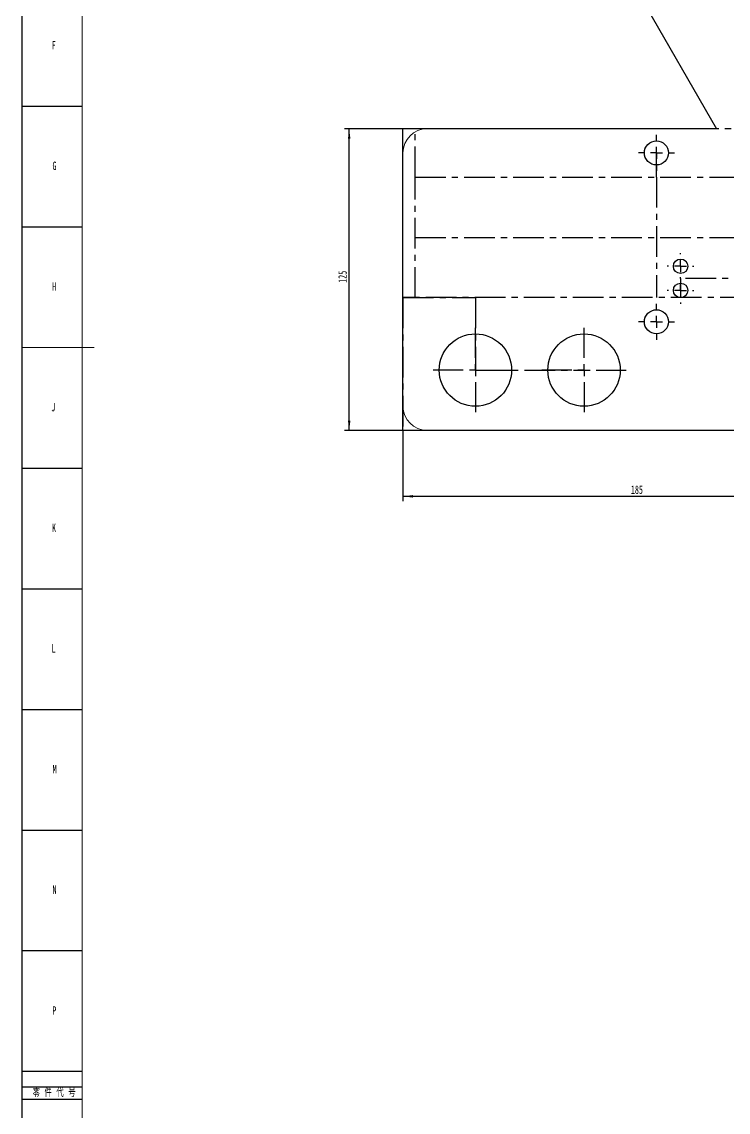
# Model space of a CAD drawing. Header units: millimetres. Extents: x 0 to 1189, y -8769 to 9701.
# Drawn here: x 0 to 292.6, y 103.6 to 555.4 of the extents above; entities that cross this region are included whole.
import ezdxf

# ---------------------------------------------------------------- set-up
doc = ezdxf.new("R2010")
doc.units = ezdxf.units.MM
doc.linetypes.add('CENTERX2', pattern=[20.32, 12.7, -2.54, 2.54, -2.54])
for name, color, linetype in [('10', 7, 'Continuous'), ('5', 7, 'Continuous'), ('9', 7, 'Continuous')]:
    doc.layers.add(name, color=color, linetype=linetype)
doc.styles.add('SLDTEXTSTYLE2', font='TXT', dxfattribs={"width": 0.614286, "bigfont": 'bigfont'})
doc.styles.add('SLDTEXTSTYLE5', font='TXT', dxfattribs={"width": 0.7})
doc.dimstyles.new('SLDDIMSTYLE0', dxfattribs={"dimtxt": 3.5, "dimasz": 4.08, "dimexe": 0, "dimexo": 0.0625, "dimgap": 0.875, "dimtad": 2, "dimrnd": 1e-09, "dimzin": 12, "dimdsep": 46, "dimtxsty": 'SLDTEXTSTYLE5', "dimsah": 1, "dimcen": 0.09, "dimadec": 0, "dimazin": 3, "dimtfac": 1, "dimtofl": 0, "dimtmove": 0, "dimatfit": 3, "dimfxl": 1, "dimfrac": 2, "dimtolj": 1, "dimtzin": 12, "dimarcsym": 0})

# ---------------------------------------------------------------- blocks, each defined once
blk = doc.blocks.new('_D')
at = {"layer": '10'}
for p, q in [((157.91, 386.12), (157.91, 356.78)), ((342.91, 386.12), (342.91, 356.78)), ((342.91, 358.78), (157.91, 358.78))]:
    blk.add_line(p, q, dxfattribs=at)
for points in [[(157.91, 358.78), (161.99, 358.28), (161.99, 359.29)], [(342.91, 358.78), (338.83, 359.29), (338.83, 358.28)]]:
    blk.add_solid(points, dxfattribs=at)
at = {"layer": '10', "insert": (252.32, 363.3), "char_height": 3.5, "attachment_point": 1, "style": 'SLDTEXTSTYLE5'}
blk.add_mtext('185', dxfattribs=at)
blk = doc.blocks.new('_D_1')
at = {"layer": '10'}
for p, q in [((157.91, 511.12), (133.62, 511.12)), ((135.62, 386.12), (135.62, 511.12)), ((157.91, 386.12), (133.62, 386.12))]:
    blk.add_line(p, q, dxfattribs=at)
for points in [[(135.62, 511.12), (135.11, 507.04), (136.13, 507.04)], [(135.62, 386.12), (136.13, 390.2), (135.11, 390.2)]]:
    blk.add_solid(points, dxfattribs=at)
at = {"layer": '10', "insert": (131.11, 447.27), "char_height": 3.5, "attachment_point": 1, "rotation": 90, "style": 'SLDTEXTSTYLE5'}
blk.add_mtext('125', dxfattribs=at)
blk = doc.blocks.new('SW_CENTERMARKSYMBOL_2')
at = {"layer": '10', "color": 0}
for p, q in [((0, 5), (0, 17.5)), ((-5, 0), (-17.5, 0)), ((0, 0), (-2.5, 0)), ((0, 0), (0, 2.5)), ((0, 0), (0, -2.5)), ((0, 0), (2.5, 0)), ((5, 0), (17.5, 0)), ((0, -5), (0, -17.5))]:
    blk.add_line(p, q, dxfattribs=at)
blk = doc.blocks.new('SW_CENTERMARKSYMBOL_3')
at = {"layer": '10', "color": 0}
for p, q in [((0, 5), (0, 17.5)), ((-5, 0), (-17.5, 0)), ((0, 0), (-2.5, 0)), ((0, 0), (0, 2.5)), ((0, 0), (0, -2.5)), ((0, 0), (2.5, 0)), ((5, 0), (17.5, 0)), ((0, -5), (0, -17.5))]:
    blk.add_line(p, q, dxfattribs=at)
blk = doc.blocks.new('SW_CENTERMARKSYMBOL_5')
at = {"layer": '10', "color": 0}
for p, q in [((0, 5), (0, 7.5)), ((-5, 0), (-7.5, 0)), ((0, 0), (-2.5, 0)), ((0, 0), (0, 2.5)), ((0, 0), (0, -2.5)), ((0, 0), (2.5, 0)), ((5, 0), (7.5, 0)), ((0, -5), (0, -7.5))]:
    blk.add_line(p, q, dxfattribs=at)
blk = doc.blocks.new('SW_CENTERMARKSYMBOL_6')
at = {"layer": '10', "color": 0}
for p, q in [((0, 5), (0, 7.5)), ((-5, 0), (-7.5, 0)), ((0, 0), (-2.5, 0)), ((0, 0), (0, 2.5)), ((0, 0), (0, -2.5)), ((0, 0), (2.5, 0)), ((5, 0), (7.5, 0)), ((0, -5), (0, -7.5))]:
    blk.add_line(p, q, dxfattribs=at)
blk = doc.blocks.new('SW_CENTERMARKSYMBOL_31')
at = {"layer": '10', "color": 0}
for p, q in [((0, 5), (0, 5.5)), ((-5, 0), (-5.5, 0)), ((0, 0), (-2.5, 0)), ((0, 0), (0, 2.5)), ((0, 0), (0, -2.5)), ((0, 0), (2.5, 0)), ((5, 0), (5.5, 0)), ((0, -5), (0, -5.5))]:
    blk.add_line(p, q, dxfattribs=at)
blk = doc.blocks.new('SW_CENTERMARKSYMBOL_33')
at = {"layer": '10', "color": 0}
for p, q in [((0, 5), (0, 5.5)), ((-5, 0), (-5.5, 0)), ((0, 0), (-2.5, 0)), ((0, 0), (0, 2.5)), ((0, 0), (0, -2.5)), ((0, 0), (2.5, 0)), ((5, 0), (5.5, 0)), ((0, -5), (0, -5.5))]:
    blk.add_line(p, q, dxfattribs=at)

msp = doc.modelspace()

# ---------------------------------------------------------------- linework, layer by layer
at = {"color": 7, "linetype": 'Continuous'}
for p, q in [((212.777, 641.152), (287.853, 511.117)), ((157.909, 386.117), (157.909, 511.117)), ((287.853, 511.117), (157.909, 511.117)), ((342.909, 386.117), (157.909, 386.117))]:
    msp.add_line(p, q, dxfattribs=at)
at = {"color": 7, "linetype": 'Continuous', "lineweight": 15}
for p, q in [((217.777, 632.492), (287.853, 511.117)), ((287.853, 511.117), (167.909, 511.117)), ((157.909, 501.117), (157.909, 396.117)), ((167.909, 386.117), (342.909, 386.117))]:
    msp.add_line(p, q, dxfattribs=at)
at = {"color": 7, "linetype": 'CENTERX2'}
for p, q in [((162.909, 491.117), (162.909, 511.117)), ((654.511, 511.117), (162.909, 511.117)), ((262.909, 491.117), (262.909, 501.117)), ((162.909, 441.117), (162.909, 491.117)), ((162.909, 491.117), (362.909, 491.117)), ((262.909, 491.117), (262.909, 441.117)), ((162.909, 466.117), (406.21, 466.117)), ((307.909, 449.117), (272.909, 449.117)), ((272.909, 449.117), (272.909, 444.117)), ((162.909, 441.117), (157.909, 441.117)), ((157.909, 441.117), (187.909, 441.117)), ((157.909, 441.117), (157.909, 386.117)), ((362.909, 441.117), (162.909, 441.117)), ((187.909, 441.117), (187.909, 411.117)), ((187.909, 411.117), (232.909, 411.117))]:
    msp.add_line(p, q, dxfattribs=at)
at = {"color": 7, "linetype": 'Continuous'}
for centre, radius in [((262.909, 501.117), 5), ((272.909, 454.117), 3), ((272.909, 444.117), 3), ((262.909, 431.117), 5), ((187.909, 411.117), 15), ((232.909, 411.117), 15)]:
    msp.add_circle(centre, radius, dxfattribs=at)
at = {"color": 7, "linetype": 'Continuous', "lineweight": 15}
for centre, radius in [((262.909, 501.117), 5), ((272.909, 454.117), 3), ((272.909, 444.117), 3), ((262.909, 431.117), 5), ((187.909, 411.117), 15), ((232.909, 411.117), 15)]:
    msp.add_circle(centre, radius, dxfattribs=at)
for centre, start, end in [((167.909, 501.117), 90, 180), ((167.909, 396.117), 180, 270)]:
    msp.add_arc(centre, 10, start, end, dxfattribs=at)
at = {"layer": '5', "color": 7}
for p, q in [((0, 841), (0, 0)), ((0, 114), (25, 114)), ((0, 109), (25, 109))]:
    msp.add_line(p, q, dxfattribs=at)
at = {"layer": '5', "color": 7, "lineweight": 15}
msp.add_line((25, 831.05), (25, 10), dxfattribs=at)
at = {"layer": '5'}
for p, q in [((0, 520.5), (25, 520.5)), ((0, 470.5), (25, 470.5)), ((0, 370.5), (25, 370.5)), ((0, 320.5), (25, 320.5)), ((0, 270.5), (25, 270.5)), ((0, 220.5), (25, 220.5)), ((0, 170.5), (25, 170.5)), ((0, 120.5), (25, 120.5))]:
    msp.add_line(p, q, dxfattribs=at)
at = {"layer": '5', "lineweight": 15}
msp.add_line((0, 420.5), (30, 420.5), dxfattribs=at)

# ---------------------------------------------------------------- block references
at = {"layer": '10'}
for name, p in [('SW_CENTERMARKSYMBOL_5', (262.909, 501.117)), ('SW_CENTERMARKSYMBOL_33', (272.909, 454.117)), ('SW_CENTERMARKSYMBOL_31', (272.909, 444.117)), ('SW_CENTERMARKSYMBOL_6', (262.909, 431.117)), ('SW_CENTERMARKSYMBOL_2', (187.909, 411.117)), ('SW_CENTERMARKSYMBOL_3', (232.909, 411.117))]:
    msp.add_blockref(name, p, dxfattribs=at)

# ---------------------------------------------------------------- texts
at = {"layer": '10', "char_height": 3.5, "attachment_point": 2, "style": 'SLDTEXTSTYLE5'}
for s, insert in [('F', (13.224, 547.463)), ('G', (13.539, 497.52)), ('H', (13.43, 447.463)), ('J', (13.015, 397.52)), ('K', (13.32, 347.463)), ('L', (13.181, 297.52)), ('M', (13.597, 247.463)), ('N', (13.549, 197.52)), ('P', (13.444, 147.463))]:
    msp.add_mtext(s, dxfattribs=dict(at, insert=insert))
at = {"layer": '9', "color": 7, "insert": (4.482, 113.36), "char_height": 3.5, "attachment_point": 1, "style": 'SLDTEXTSTYLE2'}
msp.add_mtext('\\M+197EB \\M+18C8F \\M+191E3 \\M+18D86', dxfattribs=at)

# ---------------------------------------------------------------- dimensions: what is measured, and where the dimension line sits
at = {"layer": '10'}
dim = msp.add_linear_dim(base=(135.621, 511.117), p1=(157.909, 386.117), p2=(157.909, 511.117), angle=90, dimstyle='SLDDIMSTYLE0', dxfattribs=at)
dim.commit()
dim.dimension.update_dxf_attribs({"geometry": '_D_1', "text_midpoint": (135.621, 449.576), "dimtype": 160})
dim = msp.add_linear_dim(base=(157.909, 358.784), p1=(342.909, 386.117), p2=(157.909, 386.117), dimstyle='SLDDIMSTYLE0', dxfattribs=at)
dim.commit()
dim.dimension.update_dxf_attribs({"geometry": '_D', "text_midpoint": (254.625, 358.784), "dimtype": 160})

doc.saveas('drawing.dxf')
